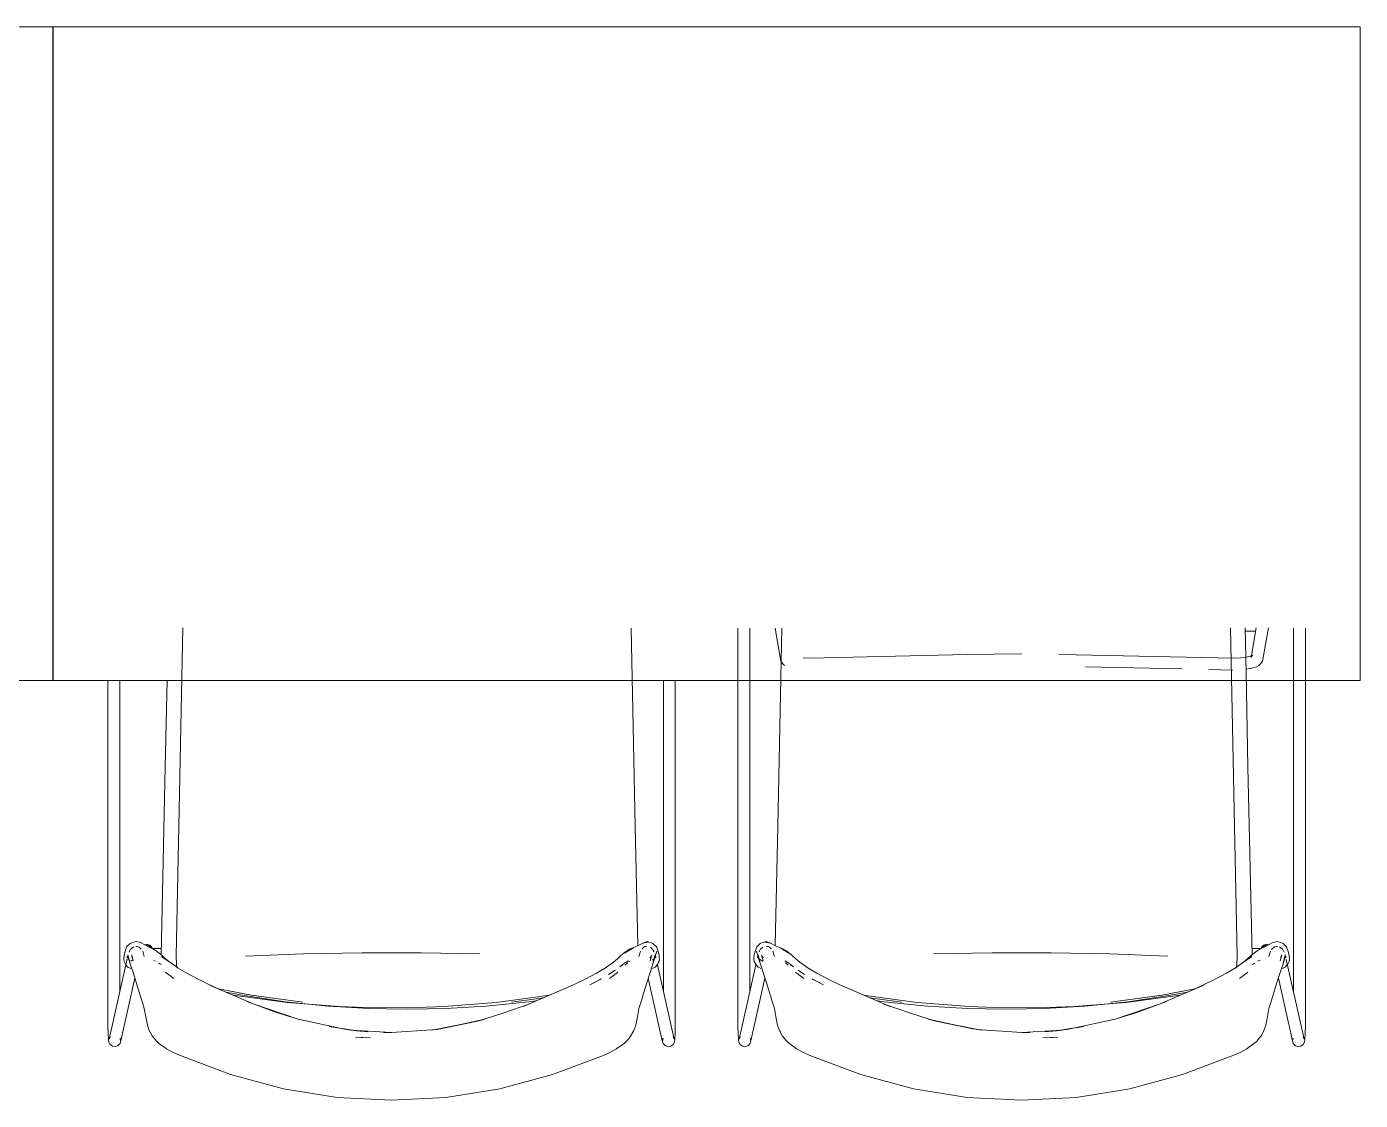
# Model space of a CAD drawing. Header units: millimetres. Extents: x 155927 to 326028, y -36033 to 97293.
# Drawn here: x 211978 to 213202, y 18546 to 19531 of the extents above; entities that cross this region are included whole.
import ezdxf

# ---------------------------------------------------------------- set-up
doc = ezdxf.new("R2010")
doc.units = ezdxf.units.MM
doc.header["$MEASUREMENT"] = 0
doc.layers.add('G-IMPT', color=8, linetype='CONTINUOUS', lineweight=9)
doc.layers.add('I-FURN', color=8, linetype='CONTINUOUS', lineweight=9)

msp = doc.modelspace()

# ---------------------------------------------------------------- linework, layer by layer
at = {"layer": 'G-IMPT'}
for p, q in [((212121.3, 18979.6), (212117.6, 18797.6)), ((212536.5, 18797.6), (212532.9, 18979.4)), ((212630.8, 18979.4), (212630.8, 18620.7)), ((212641.7, 18646.4), (212641.7, 18979.4)), ((212664.9, 18979.4), (212670.1, 18949.1)), ((212667.5, 18797.6), (212671.2, 18979.4)), ((213082.8, 18979.6), (213086.4, 18797.6)), ((213106, 18976.7), (213095.9, 18976.7)), ((213096.2, 18979.6), (213097.1, 18938.8)), ((213101.8, 18952.3), (213106.5, 18979.6)), ((213112.2, 18949.1), (213117.6, 18979.6)), ((213140.7, 18979.3), (213140.7, 18645.8)), ((213151.6, 18979.3), (213151.6, 18620.7)), ((212671.6, 18947), (212670.1, 18949.1)), ((212696.9, 18951.8), (212690.5, 18952)), ((212696.9, 18951.8), (212841.2, 18955.1)), ((212841.2, 18955.1), (212866.1, 18955.5)), ((212866.1, 18955.5), (212891.2, 18955.7)), ((212941.2, 18955.1), (212925.4, 18955.4)), ((213085.5, 18951.8), (212941.3, 18955)), ((213085.2, 18951.7), (212941.3, 18955)), ((213085.5, 18951.8), (213091.9, 18952)), ((213091.9, 18952), (213098.8, 18952.9)), ((213098.8, 18952.9), (213103.4, 18954.4)), ((213103.4, 18954.4), (213101.4, 18953)), ((213102.7, 18954.3), (213101.4, 18953)), ((213101.8, 18952.3), (213102.7, 18954.3)), ((213112.2, 18949.1), (213110.7, 18947)), ((212673.6, 18945), (212671.6, 18947)), ((213038.6, 18942), (212949.7, 18944)), ((213085.1, 18940.9), (213063, 18941.5)), ((213097, 18941.7), (213101.1, 18942.2)), ((213097.1, 18938.8), (213098.9, 18852.2)), ((213101.1, 18942.2), (213106.7, 18944)), ((213106.7, 18944), (213108.8, 18945)), ((213110.7, 18947), (213108.8, 18945)), ((212052.5, 18931.2), (212052.5, 18620.7)), ((212063.3, 18931.2), (212063.3, 18645.8)), ((212106.8, 18931.2), (212105.1, 18852.2)), ((212562.4, 18645.8), (212562.4, 18931.2)), ((212573.3, 18931.2), (212573.3, 18620.7)), ((212101.3, 18679.3), (212105.1, 18852.2)), ((213102.8, 18679.3), (213098.9, 18852.2)), ((212115, 18678.8), (212117.6, 18797.6)), ((212539, 18688.2), (212536.5, 18797.6)), ((212665, 18688.2), (212667.5, 18797.6)), ((213089.1, 18678.8), (213086.4, 18797.6)), ((212067.3, 18679.4), (212068.3, 18682.7)), ((212069.6, 18686.9), (212068.3, 18682.7)), ((212069.6, 18686.9), (212072.9, 18690)), ((212071.9, 18682.2), (212072.7, 18683.9)), ((212072.3, 18682.7), (212072.7, 18683.9)), ((212072.9, 18690), (212074.2, 18690.5)), ((212075.7, 18686.7), (212073, 18684.5)), ((212074.2, 18690.5), (212078.4, 18691.7)), ((212074.6, 18685.7), (212076.2, 18686.9)), ((212074.6, 18685.7), (212075.2, 18686.1)), ((212076.2, 18686.9), (212075.2, 18686.1)), ((212078.2, 18687.4), (212078.8, 18687.3)), ((212082.5, 18690.8), (212078.4, 18691.7)), ((212080.7, 18686.9), (212078.8, 18687.3)), ((212081.3, 18686.6), (212080.7, 18686.9)), ((212081.3, 18686.6), (212083.1, 18684.9)), ((212082.5, 18690.8), (212090.9, 18686.4)), ((212084.5, 18683), (212085.8, 18678.2)), ((212093.8, 18685.2), (212088.9, 18687.4)), ((212088.9, 18687.4), (212090.9, 18686.4)), ((212101.5, 18685.7), (212093.4, 18685.4)), ((212093.8, 18685.2), (212096.9, 18683.3)), ((212094.1, 18685), (212100.4, 18685.3)), ((212094.1, 18685), (212101.5, 18685.3)), ((212096.9, 18683.3), (212102.3, 18679)), ((212178.7, 18678.3), (212231.9, 18680.4)), ((212285.8, 18681.4), (212231.9, 18680.4)), ((212285.8, 18681.4), (212339.9, 18681.4)), ((212393.8, 18680.4), (212339.9, 18681.4)), ((212528.9, 18683.3), (212523.4, 18679)), ((212526.5, 18681.2), (212534.8, 18686)), ((212530.1, 18683.5), (212526.5, 18681.2)), ((212531.9, 18685.2), (212528.9, 18683.3)), ((212530.1, 18683.5), (212534.8, 18686)), ((212531.9, 18685.2), (212538, 18687.7)), ((212544, 18690.7), (212538, 18687.7)), ((212541.2, 18683.1), (212539.9, 18678.2)), ((212544.4, 18686.6), (212542.8, 18685.1)), ((212547.3, 18691.7), (212543.6, 18690.4)), ((212548.7, 18691.2), (212543.6, 18690.4)), ((212548.7, 18691.2), (212544, 18690.7)), ((212544.4, 18686.6), (212545.4, 18687.1)), ((212546.9, 18687.3), (212545.4, 18687.1)), ((212547.3, 18691.7), (212551.5, 18690.5)), ((212550.5, 18686.5), (212552.8, 18684.5)), ((212551.5, 18690.5), (212552.8, 18690)), ((212552.8, 18690), (212556.1, 18686.9)), ((212553.5, 18682.7), (212553, 18683.9)), ((212553, 18683.9), (212553.8, 18682.3)), ((212556.2, 18683), (212553.9, 18675.1)), ((212556.2, 18683), (212554.6, 18677.4)), ((212557.4, 18682.7), (212556.1, 18686.9)), ((212557.4, 18682.7), (212558.4, 18679.4)), ((212646.6, 18682.7), (212645.6, 18679.4)), ((212646.6, 18682.7), (212648, 18686.9)), ((212647.8, 18683), (212649.4, 18677.4)), ((212647.8, 18683), (212650.2, 18675.1)), ((212651.2, 18690), (212648, 18686.9)), ((212651, 18683.9), (212650.3, 18682.3)), ((212650.6, 18682.7), (212651, 18683.9)), ((212652.5, 18690.5), (212651.2, 18690)), ((212653.6, 18686.5), (212651.3, 18684.5)), ((212656.8, 18691.7), (212652.5, 18690.5)), ((212655.4, 18691.2), (212660.4, 18690.4)), ((212655.4, 18691.2), (212660, 18690.7)), ((212656.8, 18691.7), (212660.4, 18690.4)), ((212657.1, 18687.3), (212658.7, 18687.1)), ((212659.6, 18686.6), (212658.7, 18687.1)), ((212659.6, 18686.6), (212661.3, 18685.1)), ((212660, 18690.7), (212666, 18687.7)), ((212662.8, 18683.1), (212664.2, 18678.2)), ((212672.1, 18685.2), (212666, 18687.7)), ((212673.9, 18683.5), (212669.3, 18686)), ((212671.9, 18684.5), (212669.3, 18686)), ((212672.1, 18685.2), (212675.2, 18683.3)), ((212677.6, 18681.2), (212672.2, 18684.3)), ((212673.9, 18683.5), (212677.6, 18681.2)), ((212675.2, 18683.3), (212680.6, 18679)), ((212810.3, 18680.4), (212864.2, 18681.4)), ((212918.2, 18681.4), (212864.2, 18681.4)), ((212918.2, 18681.4), (212972.1, 18680.4)), ((213025.4, 18678.3), (212972.1, 18680.4)), ((213107.2, 18683.3), (213101.8, 18679)), ((213102.6, 18685.7), (213110.7, 18685.4)), ((213109.9, 18685), (213102.6, 18685.3)), ((213109.9, 18685), (213103.7, 18685.3)), ((213110.3, 18685.2), (213107.2, 18683.3)), ((213110.3, 18685.2), (213115.1, 18687.4)), ((213121.6, 18690.8), (213113.1, 18686.4)), ((213115.1, 18687.4), (213113.1, 18686.4)), ((213119.5, 18683), (213118.2, 18678.2)), ((213120.5, 18684.3), (213120.9, 18684.9)), ((213122.8, 18686.6), (213120.9, 18684.9)), ((213121.6, 18690.8), (213125.6, 18691.7)), ((213122.8, 18686.6), (213123.3, 18686.9)), ((213123.3, 18686.9), (213125.3, 18687.3)), ((213125.9, 18687.4), (213125.3, 18687.3)), ((213129.8, 18690.5), (213125.6, 18691.7)), ((213129.4, 18685.7), (213127.8, 18686.9)), ((213127.8, 18686.9), (213128.9, 18686.1)), ((213128.4, 18686.7), (213131, 18684.5)), ((213129.4, 18685.7), (213128.9, 18686.1)), ((213131.2, 18690), (213129.8, 18690.5)), ((213134.4, 18686.9), (213131.2, 18690)), ((213131.8, 18682.7), (213131.3, 18683.9)), ((213132.1, 18682.2), (213131.3, 18683.9)), ((213134.4, 18686.9), (213135.8, 18682.7)), ((213136.8, 18679.4), (213135.8, 18682.7)), ((212070.1, 18675.9), (212053.5, 18602.3)), ((212067.3, 18679.4), (212067, 18675.4)), ((212067.3, 18673.7), (212067, 18675.4)), ((212067.3, 18673.7), (212067.4, 18673.4)), ((212067.4, 18673.4), (212068.8, 18670.5)), ((212069, 18670.3), (212068.8, 18670.5)), ((212069, 18670.3), (212070.9, 18668.4)), ((212070.7, 18678.7), (212070.3, 18676.7)), ((212071.8, 18675.1), (212070.3, 18678.3)), ((212071.6, 18676.2), (212070.3, 18678.3)), ((212072.7, 18672.2), (212070.9, 18679.7)), ((212070.9, 18679.7), (212072.9, 18671.6)), ((212073.4, 18667.2), (212070.9, 18668.4)), ((212071.1, 18668.3), (212070.9, 18668.4)), ((212073.5, 18667.2), (212070.9, 18668.4)), ((212071.8, 18675.1), (212071.1, 18677.4)), ((212071.1, 18677.4), (212072.9, 18671.6)), ((212071.1, 18668.3), (212073.5, 18667.2)), ((212071.6, 18676.2), (212072, 18675.9)), ((212072.7, 18672.2), (212076.5, 18660.5)), ((212074.9, 18673.8), (212073.5, 18674.6)), ((212074.1, 18679.7), (212075.1, 18677.6)), ((212074.1, 18679.7), (212075.7, 18674.1)), ((212075.4, 18677.3), (212074.3, 18678.4)), ((212074.3, 18678.4), (212075.1, 18677.6)), ((212075.4, 18677.3), (212074.6, 18677.9)), ((212095.9, 18673.8), (212094.5, 18674.4)), ((212099.1, 18672.1), (212100.7, 18671)), ((212101.3, 18670.7), (212100.7, 18671)), ((212101.5, 18678.1), (212109.2, 18673)), ((212101.5, 18678.1), (212109.7, 18672.5)), ((212105.5, 18676), (212102.3, 18679)), ((212105.5, 18676), (212109.7, 18672.5)), ((212109.2, 18673), (212116.6, 18667.6)), ((212115.4, 18670.4), (212115, 18678.8)), ((212116.1, 18667.5), (212115.4, 18670.4)), ((212124.8, 18662.7), (212115.8, 18668.1)), ((212116.6, 18667.6), (212115.8, 18668.1)), ((212509.9, 18668.1), (212500.9, 18662.7)), ((212516.5, 18673), (212509.1, 18667.6)), ((212509.9, 18668.1), (212509.1, 18667.6)), ((212516.5, 18673), (212520.2, 18676)), ((212523.4, 18679), (212520.2, 18676)), ((212525.4, 18670.8), (212522.3, 18668.7)), ((212522.9, 18669.1), (212522.3, 18668.7)), ((212522.9, 18669.1), (212525.4, 18670.8)), ((212527.2, 18672.4), (212524.5, 18670.7)), ((212525, 18671), (212524.5, 18670.7)), ((212527.2, 18672.4), (212525, 18671)), ((212530.4, 18674), (212526.6, 18672.1)), ((212527.2, 18672.4), (212526.6, 18672.1)), ((212529.5, 18672.3), (212527.1, 18670.2)), ((212527.2, 18672.4), (212530.4, 18674)), ((212530.7, 18673.2), (212531.9, 18673.9)), ((212545.3, 18648), (212552.1, 18669.1)), ((212551.4, 18678.4), (212549.9, 18676.9)), ((212549.9, 18676.9), (212551, 18677.8)), ((212551.6, 18679.6), (212550.1, 18674.1)), ((212551.6, 18679.6), (212550.4, 18677.2)), ((212551.4, 18678.4), (212550.4, 18677.2)), ((212554.6, 18677.4), (212552.1, 18669.1)), ((212554.1, 18676.2), (212552.3, 18674.6)), ((212552.4, 18667.2), (212554.6, 18668.3)), ((212554.8, 18679.7), (212552.7, 18671.6)), ((212552.7, 18671.6), (212553.1, 18672.8)), ((212554.8, 18679.7), (212553.1, 18672.8)), ((212555.4, 18678.3), (212553.9, 18675.1)), ((212555.4, 18678.3), (212554.1, 18676.2)), ((212554.6, 18668.3), (212554.8, 18668.4)), ((212556.9, 18670.5), (212554.8, 18668.4)), ((212555.4, 18676.7), (212555, 18678.6)), ((212555.1, 18668.7), (212556.9, 18670.5)), ((212555.1, 18668.7), (212556.7, 18670.3)), ((212558.4, 18673.7), (212556.7, 18670.3)), ((212556.7, 18670.3), (212558.3, 18673.4)), ((212556.7, 18670.3), (212556.9, 18670.5)), ((212572.2, 18602.3), (212556.8, 18670.5)), ((212558.4, 18673.7), (212556.9, 18670.5)), ((212558.4, 18673.7), (212558.3, 18673.4)), ((212558.4, 18679.4), (212558.6, 18676.7)), ((212558.4, 18673.7), (212558.7, 18675.4)), ((212558.6, 18676.7), (212558.7, 18675.4)), ((212631.9, 18602.3), (212647.2, 18670.5)), ((212645.5, 18676.7), (212645.4, 18675.4)), ((212645.7, 18673.7), (212645.4, 18675.4)), ((212645.6, 18679.4), (212645.5, 18676.7)), ((212645.7, 18673.7), (212647.4, 18670.3)), ((212645.7, 18673.7), (212645.7, 18673.4)), ((212645.7, 18673.7), (212647.2, 18670.5)), ((212647.4, 18670.3), (212645.7, 18673.4)), ((212649, 18668.7), (212647.2, 18670.5)), ((212647.4, 18670.3), (212647.2, 18670.5)), ((212647.2, 18670.5), (212649.3, 18668.4)), ((212649, 18668.7), (212647.4, 18670.3)), ((212648.6, 18676.7), (212649.1, 18678.6)), ((212648.7, 18678.3), (212650, 18676.2)), ((212648.7, 18678.3), (212650.2, 18675.1)), ((212649.3, 18679.7), (212651.3, 18671.6)), ((212649.3, 18679.7), (212651, 18672.8)), ((212649.5, 18668.3), (212649.3, 18668.4)), ((212649.4, 18677.4), (212652, 18669.1)), ((212651.7, 18667.2), (212649.5, 18668.3)), ((212650, 18676.2), (212651.8, 18674.6)), ((212651.3, 18671.6), (212651, 18672.8)), ((212653.6, 18673.6), (212651.8, 18674.6)), ((212658.7, 18648), (212652, 18669.1)), ((212652.4, 18679.6), (212653.7, 18677.2)), ((212652.4, 18679.6), (212654, 18674.1)), ((212652.7, 18678.4), (212653.7, 18677.2)), ((212652.7, 18678.4), (212654.1, 18676.9)), ((212654.1, 18676.9), (212653, 18677.8)), ((212676.8, 18672.4), (212673.7, 18674)), ((212673.7, 18674), (212677.4, 18672.1)), ((212674.5, 18672.3), (212676.9, 18670.2)), ((212676.8, 18672.4), (212677.4, 18672.1)), ((212676.8, 18672.4), (212679, 18671)), ((212676.8, 18672.4), (212679.6, 18670.7)), ((212681.2, 18669.1), (212678.7, 18670.8)), ((212678.7, 18670.8), (212681.8, 18668.7)), ((212679, 18671), (212679.6, 18670.7)), ((212680.6, 18679), (212683.8, 18676)), ((212681.2, 18669.1), (212681.8, 18668.7)), ((212687.6, 18673), (212683.8, 18676)), ((212687.6, 18673), (212694.9, 18667.6)), ((212694.2, 18668.1), (212694.9, 18667.6)), ((212694.2, 18668.1), (212703.1, 18662.7)), ((213079.3, 18662.7), (213088.2, 18668.1)), ((213094.8, 18673), (213087.5, 18667.6)), ((213087.5, 18667.6), (213088.2, 18668.1)), ((213088, 18667.5), (213088.7, 18670.4)), ((213088.7, 18670.4), (213089.1, 18678.8)), ((213102.6, 18678.1), (213094.3, 18672.5)), ((213098.6, 18676), (213094.3, 18672.5)), ((213102.6, 18678.1), (213094.8, 18673)), ((213098.6, 18676), (213101.8, 18679)), ((213102.8, 18670.7), (213103.4, 18671)), ((213105, 18672.1), (213103.4, 18671)), ((213108.1, 18673.8), (213110.1, 18674.6)), ((213131.4, 18672.2), (213127.5, 18660.5)), ((213130, 18679.7), (213128.4, 18674.1)), ((213128.7, 18677.3), (213129.7, 18678.4)), ((213128.7, 18677.3), (213129.4, 18677.9)), ((213130, 18679.7), (213129, 18677.6)), ((213129.7, 18678.4), (213129, 18677.6)), ((213130.6, 18667.2), (213133.1, 18668.4)), ((213132.9, 18668.3), (213130.6, 18667.2)), ((213130.7, 18667.2), (213133.1, 18668.4)), ((213133.1, 18679.7), (213131.1, 18671.6)), ((213133, 18677.4), (213131.1, 18671.6)), ((213131.4, 18672.2), (213133.1, 18679.7)), ((213132.2, 18675.1), (213133.7, 18678.3)), ((213132.2, 18675.1), (213133, 18677.4)), ((213132.4, 18676.2), (213133.7, 18678.3)), ((213132.9, 18668.3), (213133.1, 18668.4)), ((213135, 18670.3), (213133.1, 18668.4)), ((213133.3, 18678.7), (213133.8, 18676.7)), ((213134.1, 18675.3), (213150.5, 18602.3)), ((213135, 18670.3), (213135.2, 18670.5)), ((213136.6, 18673.4), (213135.2, 18670.5)), ((213136.7, 18673.7), (213136.6, 18673.4)), ((213136.7, 18673.7), (213137, 18675.4)), ((213136.8, 18679.4), (213137, 18675.4)), ((212064.4, 18600.7), (212077.2, 18658.3)), ((212073.4, 18667.2), (212073.5, 18667.2)), ((212076.5, 18660.5), (212080.4, 18648)), ((212105.2, 18663.7), (212105.6, 18663.3)), ((212105.6, 18663.3), (212113, 18658)), ((212135.2, 18657.2), (212124.8, 18662.7)), ((212135.2, 18657.2), (212145.8, 18652)), ((212479.9, 18652), (212490.5, 18657.2)), ((212490.5, 18657.2), (212500.9, 18662.7)), ((212505.3, 18657.5), (212494.9, 18652)), ((212494.9, 18652), (212504.3, 18657)), ((212505.3, 18657.5), (212504.3, 18657)), ((212518.1, 18665.5), (212512.1, 18661.5)), ((212512.1, 18661.5), (212514.1, 18662.8)), ((212512.8, 18658), (212520.1, 18663.3)), ((212518.1, 18665.5), (212514.1, 18662.8)), ((212520.6, 18663.7), (212520.1, 18663.3)), ((212548.5, 18658.1), (212561.3, 18600.7)), ((212552.4, 18667.2), (212552.3, 18667.2)), ((212655.6, 18658.1), (212642.7, 18600.7)), ((212651.7, 18667.2), (212651.8, 18667.2)), ((212683.5, 18663.7), (212684, 18663.3)), ((212691.3, 18658), (212684, 18663.3)), ((212686, 18665.5), (212691.9, 18661.5)), ((212686, 18665.5), (212690, 18662.8)), ((212691.9, 18661.5), (212690, 18662.8)), ((212698.8, 18657.5), (212709.2, 18652)), ((212698.8, 18657.5), (212699.7, 18657)), ((212709.2, 18652), (212699.7, 18657)), ((212713.6, 18657.2), (212703.1, 18662.7)), ((212724.2, 18652), (212713.6, 18657.2)), ((213068.8, 18657.2), (213058.2, 18652)), ((213068.8, 18657.2), (213079.3, 18662.7)), ((213098.4, 18663.3), (213091.1, 18658)), ((213098.9, 18663.7), (213098.4, 18663.3)), ((213127.5, 18660.5), (213123.6, 18648)), ((213139.7, 18600.7), (213126.8, 18658.3)), ((213130.7, 18667.2), (213130.6, 18667.2)), ((212080.4, 18648), (212084.3, 18636)), ((212155.2, 18647.8), (212145.8, 18652)), ((212155.2, 18647.8), (212145.8, 18651.9)), ((212185.8, 18634.7), (212145.8, 18651.9)), ((212184.2, 18642.6), (212153.9, 18648.4)), ((212153.9, 18648.4), (212184, 18642.7)), ((212176, 18642.5), (212160.8, 18645.4)), ((212169.6, 18642.4), (212166.4, 18643)), ((212479.9, 18652), (212433.5, 18632.1)), ((212541.5, 18636), (212545.3, 18648)), ((212662.6, 18636), (212658.7, 18648)), ((212724.2, 18652), (212770.6, 18632.1)), ((213018.3, 18634.7), (213058.3, 18651.9)), ((213019.9, 18642.6), (213050.1, 18648.4)), ((213050.1, 18648.4), (213020, 18642.7)), ((213028.1, 18642.5), (213043.2, 18645.4)), ((213034.4, 18642.4), (213037.6, 18643)), ((213048.9, 18647.8), (213058.2, 18652)), ((213048.9, 18647.8), (213058.3, 18651.9)), ((213123.6, 18648), (213119.8, 18636)), ((212085.9, 18630.4), (212084.3, 18636)), ((212216.9, 18636), (212169.6, 18642.4)), ((212176, 18642.5), (212215.1, 18636.6)), ((212180, 18636.9), (212185.8, 18634.7)), ((212180, 18636.9), (212185.8, 18634.7)), ((212231.3, 18636.2), (212184, 18642.7)), ((212184.2, 18642.6), (212231.3, 18636.2)), ((212185.8, 18634.7), (212227, 18620.6)), ((212185.8, 18634.7), (212207.3, 18626.7)), ((212185.8, 18634.7), (212207.3, 18626.7)), ((212215.1, 18636.6), (212254.9, 18632.5)), ((212264.7, 18632.2), (212216.9, 18636)), ((212254.9, 18632.5), (212291.9, 18630.4)), ((212264.7, 18632.2), (212288.8, 18631.2)), ((212288.8, 18631.2), (212312.9, 18630.9)), ((212312.9, 18630.9), (212336.9, 18631.3)), ((212361, 18632.2), (212336.9, 18631.3)), ((212408.8, 18636), (212361, 18632.2)), ((212399.3, 18632.5), (212362.2, 18630.4)), ((212399.3, 18632.5), (212439, 18636.6)), ((212408.8, 18636), (212456.1, 18642.4)), ((212414.9, 18626.1), (212439.9, 18634.7)), ((212452.5, 18640.3), (212422.9, 18636.2)), ((212452.5, 18640.3), (212422.9, 18636.2)), ((212439.9, 18634.7), (212433.5, 18632.1)), ((212446.7, 18637.8), (212439, 18636.6)), ((212456.1, 18642.4), (212458.7, 18642.9)), ((212539.8, 18630.4), (212541.5, 18636)), ((212664.3, 18630.4), (212662.6, 18636)), ((212748, 18642.4), (212745.3, 18642.9)), ((212795.3, 18636), (212748, 18642.4)), ((212751.5, 18640.3), (212781.2, 18636.2)), ((212751.6, 18640.3), (212781.2, 18636.2)), ((212757.4, 18637.8), (212765, 18636.6)), ((212789.2, 18626.1), (212764.1, 18634.7)), ((212764.1, 18634.7), (212770.6, 18632.1)), ((212804.8, 18632.5), (212765, 18636.6)), ((212795.3, 18636), (212843.1, 18632.2)), ((212804.8, 18632.5), (212841.8, 18630.4)), ((212843.1, 18632.2), (212867.1, 18631.3)), ((212891.2, 18630.9), (212867.1, 18631.3)), ((212915.3, 18631.2), (212891.2, 18630.9)), ((212949.2, 18632.5), (212912.1, 18630.4)), ((212939.3, 18632.2), (212915.3, 18631.2)), ((212939.3, 18632.2), (212987.1, 18636)), ((212988.9, 18636.6), (212949.2, 18632.5)), ((212972.7, 18636.2), (213020, 18642.7)), ((213019.9, 18642.6), (212972.7, 18636.2)), ((213018.3, 18634.7), (212977.1, 18620.6)), ((212987.1, 18636), (213034.4, 18642.4)), ((213028.1, 18642.5), (212988.9, 18636.6)), ((213018.3, 18634.7), (212996.8, 18626.7)), ((213018.3, 18634.7), (212996.8, 18626.7)), ((213024, 18636.9), (213018.3, 18634.7)), ((213024, 18636.9), (213018.3, 18634.7)), ((213118.1, 18630.4), (213119.8, 18636)), ((212052.5, 18614.5), (212052.5, 18620.7)), ((212087.6, 18621.2), (212085.9, 18630.4)), ((212087.6, 18621.2), (212088.7, 18615.1)), ((212227, 18620.6), (212207.3, 18626.7)), ((212207.3, 18626.7), (212227, 18620.7)), ((212232.2, 18619.2), (212227, 18620.7)), ((212269.5, 18611.3), (212227, 18620.6)), ((212227, 18620.6), (212232.2, 18619.2)), ((212291.9, 18630.4), (212308.2, 18630.1)), ((212308.2, 18630.1), (212327.1, 18629.7)), ((212345.9, 18630.1), (212327.1, 18629.7)), ((212345.9, 18630.1), (212362.2, 18630.4)), ((212398.7, 18620.6), (212356.2, 18611.3)), ((212356.2, 18611.7), (212391.7, 18618.7)), ((212391.7, 18618.7), (212356.2, 18611.3)), ((212391.7, 18618.7), (212398.7, 18620.9)), ((212398.7, 18620.6), (212391.7, 18618.7)), ((212414.9, 18626.1), (212398.7, 18620.9)), ((212538.2, 18621.2), (212537, 18615.1)), ((212539.8, 18630.4), (212538.2, 18621.2)), ((212573.3, 18620.7), (212573.2, 18614.5)), ((212630.8, 18620.7), (212630.8, 18614.5)), ((212664.3, 18630.4), (212665.9, 18621.2)), ((212665.9, 18621.2), (212667, 18615.1)), ((212789.2, 18626.1), (212805.4, 18620.9)), ((212805.3, 18620.6), (212812.4, 18618.7)), ((212805.3, 18620.6), (212847.8, 18611.3)), ((212812.4, 18618.7), (212805.4, 18620.9)), ((212847.9, 18611.7), (212812.4, 18618.7)), ((212812.4, 18618.7), (212847.8, 18611.3)), ((212858.1, 18630.1), (212841.8, 18630.4)), ((212858.1, 18630.1), (212877, 18629.7)), ((212895.8, 18630.1), (212877, 18629.7)), ((212912.1, 18630.4), (212895.8, 18630.1)), ((212934.6, 18611.3), (212977.1, 18620.6)), ((212971.9, 18619.2), (212977.1, 18620.7)), ((212977.1, 18620.6), (212971.9, 18619.2)), ((212977.1, 18620.6), (212996.8, 18626.7)), ((212996.8, 18626.7), (212977.1, 18620.7)), ((213116.5, 18621.2), (213115.4, 18615.1)), ((213116.5, 18621.2), (213118.1, 18630.4)), ((213151.6, 18614.5), (213151.6, 18620.7)), ((212052.5, 18614.5), (212052.7, 18607.3)), ((212052.7, 18607.3), (212052.9, 18602)), ((212090.5, 18610.2), (212088.7, 18615.1)), ((212090.5, 18610.2), (212091.7, 18607.9)), ((212093.2, 18605.4), (212091.7, 18607.9)), ((212255.7, 18613.8), (212262.8, 18612.5)), ((212255.7, 18613.8), (212269.8, 18611.7)), ((212269.5, 18611.3), (212291.1, 18608.9)), ((212269.5, 18611.3), (212280.8, 18610)), ((212269.8, 18611.7), (212280.8, 18610)), ((212312.9, 18608.3), (212275.9, 18610.6)), ((212275.9, 18610.6), (212280.8, 18610)), ((212291.1, 18608.9), (212280.8, 18610)), ((212312.9, 18608.3), (212305.4, 18608.4)), ((212312.9, 18608.3), (212305.4, 18608.4)), ((212349.8, 18610.8), (212312.9, 18608.3)), ((212349.8, 18610.6), (212356.2, 18611.7)), ((212349.8, 18610.8), (212355.2, 18611.2)), ((212349.8, 18610.6), (212353.3, 18611)), ((212532.3, 18604.9), (212535.2, 18610.2)), ((212534.7, 18609.2), (212532.3, 18604.9)), ((212532.5, 18605.4), (212534.1, 18607.9)), ((212534.1, 18607.9), (212535.2, 18610.2)), ((212534.7, 18609.2), (212535.2, 18610.2)), ((212537, 18615.1), (212535.2, 18610.2)), ((212572.8, 18602), (212573.1, 18607.3)), ((212573.1, 18607.3), (212573.2, 18614.5)), ((212631, 18607.3), (212630.8, 18614.5)), ((212631.3, 18602), (212631, 18607.3)), ((212667, 18615.1), (212668.8, 18610.2)), ((212669.4, 18609.2), (212668.8, 18610.2)), ((212671.8, 18604.9), (212668.8, 18610.2)), ((212670, 18607.9), (212668.8, 18610.2)), ((212669.4, 18609.2), (212671.8, 18604.9)), ((212671.5, 18605.4), (212670, 18607.9)), ((212854.2, 18610.6), (212847.9, 18611.7)), ((212854.2, 18610.8), (212850.1, 18611.1)), ((212854.2, 18610.6), (212850.7, 18611)), ((212854.2, 18610.8), (212891.2, 18608.3)), ((212891.2, 18608.3), (212928.1, 18610.6)), ((212891.2, 18608.3), (212898.6, 18608.4)), ((212891.2, 18608.3), (212898.6, 18608.4)), ((212934.6, 18611.3), (212912.9, 18608.9)), ((212912.9, 18608.9), (212923.2, 18610)), ((212934.3, 18611.7), (212923.2, 18610)), ((212934.6, 18611.3), (212923.2, 18610)), ((212928.1, 18610.6), (212923.2, 18610)), ((212948.4, 18613.8), (212934.3, 18611.7)), ((212948.4, 18613.8), (212941.2, 18612.5)), ((213110.9, 18605.4), (213112.4, 18607.9)), ((213113.6, 18610.2), (213112.4, 18607.9)), ((213113.6, 18610.2), (213115.4, 18615.1)), ((213151.4, 18607.3), (213151.1, 18602)), ((213151.6, 18614.5), (213151.4, 18607.3)), ((212052.9, 18602), (212053.3, 18599.6)), ((212053.3, 18599.6), (212054.5, 18597.3)), ((212053.5, 18602.3), (212054.6, 18604.5)), ((212054.4, 18604.2), (212054.6, 18604.5)), ((212054.5, 18597.3), (212056.6, 18595.8)), ((212059.3, 18595.4), (212056.6, 18595.8)), ((212059.3, 18595.4), (212061.4, 18596.1)), ((212061.7, 18596.5), (212061.4, 18596.1)), ((212061.7, 18596.5), (212063.6, 18598.2)), ((212063.6, 18598.2), (212063.3, 18597.9)), ((212064.4, 18600.7), (212063.6, 18598.2)), ((212063.7, 18603.1), (212064.1, 18600.5)), ((212063.8, 18602.8), (212064.1, 18600.5)), ((212093.4, 18604.9), (212093.2, 18605.4)), ((212093.4, 18604.9), (212095, 18603)), ((212095, 18603), (212097.2, 18600.5)), ((212097.2, 18600.5), (212099, 18598.7)), ((212101.1, 18597), (212099, 18598.7)), ((212106, 18593.6), (212101.1, 18597)), ((212290, 18603.6), (212279.8, 18604.1)), ((212279.8, 18604.1), (212293.4, 18603.4)), ((212524.6, 18597), (212519.7, 18593.6)), ((212524.6, 18597), (212526.7, 18598.7)), ((212528.5, 18600.5), (212526.7, 18598.7)), ((212528.5, 18600.5), (212529, 18601.1)), ((212530.8, 18603), (212529, 18601.1)), ((212532.3, 18604.9), (212530.8, 18603)), ((212532.3, 18604.9), (212532.5, 18605.4)), ((212561.3, 18600.7), (212562.1, 18598.2)), ((212562, 18603.1), (212561.6, 18600.5)), ((212561.9, 18602.8), (212561.6, 18600.5)), ((212562.1, 18598.2), (212562.4, 18597.9)), ((212564.3, 18596.1), (212562.4, 18597.9)), ((212564.3, 18596.1), (212566.4, 18595.4)), ((212569.1, 18595.8), (212566.4, 18595.4)), ((212571.2, 18597.3), (212569.1, 18595.8)), ((212572.2, 18602.3), (212571.2, 18604.4)), ((212571.2, 18604.4), (212571.4, 18604.2)), ((212572.4, 18599.6), (212571.2, 18597.3)), ((212572.4, 18599.6), (212572.8, 18602)), ((212631.6, 18599.6), (212631.3, 18602)), ((212631.6, 18599.6), (212632.8, 18597.3)), ((212631.9, 18602.3), (212632.9, 18604.4)), ((212632.9, 18604.4), (212632.7, 18604.2)), ((212632.8, 18597.3), (212635, 18595.8)), ((212635, 18595.8), (212637.6, 18595.4)), ((212639.8, 18596.1), (212637.6, 18595.4)), ((212639.8, 18596.1), (212641.6, 18597.9)), ((212641.9, 18598.2), (212641.6, 18597.9)), ((212642.7, 18600.7), (212641.9, 18598.2)), ((212642, 18603.1), (212642.5, 18600.5)), ((212642.1, 18602.8), (212642.5, 18600.5)), ((212671.8, 18604.9), (212671.5, 18605.4)), ((212671.8, 18604.9), (212673.3, 18603)), ((212673.3, 18603), (212675, 18601.1)), ((212675.5, 18600.5), (212675, 18601.1)), ((212675.5, 18600.5), (212677.4, 18598.7)), ((212679.5, 18597), (212677.4, 18598.7)), ((212679.5, 18597), (212684.3, 18593.6)), ((212924.3, 18604.1), (212910.7, 18603.4)), ((212914.8, 18603.6), (212924.3, 18604.1)), ((213098.1, 18593.6), (213102.9, 18597)), ((213102.9, 18597), (213105, 18598.7)), ((213106.9, 18600.5), (213105, 18598.7)), ((213109.1, 18603), (213106.9, 18600.5)), ((213110.6, 18604.9), (213109.1, 18603)), ((213110.6, 18604.9), (213110.9, 18605.4)), ((213139.7, 18600.7), (213140.5, 18598.2)), ((213140.4, 18603.1), (213139.9, 18600.5)), ((213140.3, 18602.8), (213139.9, 18600.5)), ((213142.3, 18596.5), (213140.5, 18598.2)), ((213140.5, 18598.2), (213140.8, 18597.9)), ((213142.3, 18596.5), (213142.6, 18596.1)), ((213144.8, 18595.4), (213142.6, 18596.1)), ((213144.8, 18595.4), (213147.4, 18595.8)), ((213149.6, 18597.3), (213147.4, 18595.8)), ((213150.5, 18602.3), (213149.5, 18604.5)), ((213149.7, 18604.2), (213149.5, 18604.5)), ((213150.8, 18599.6), (213149.6, 18597.3)), ((213151.1, 18602), (213150.8, 18599.6)), ((212106, 18593.6), (212106.3, 18593.4)), ((212111.9, 18590.2), (212106.3, 18593.4)), ((212118.3, 18587.4), (212111.9, 18590.2)), ((212165.1, 18569.8), (212118.3, 18587.4)), ((212460.6, 18569.8), (212507.3, 18587.3)), ((212507.3, 18587.3), (212513.8, 18590.2)), ((212519.4, 18593.4), (212513.8, 18590.2)), ((212519.4, 18593.4), (212519.7, 18593.6)), ((212684.6, 18593.4), (212684.3, 18593.6)), ((212684.6, 18593.4), (212690.2, 18590.2)), ((212696.7, 18587.3), (212690.2, 18590.2)), ((212743.5, 18569.8), (212696.7, 18587.3)), ((213038.9, 18569.8), (213085.8, 18587.4)), ((213085.8, 18587.4), (213092.2, 18590.2)), ((213092.2, 18590.2), (213097.8, 18593.4)), ((213098.1, 18593.6), (213097.8, 18593.4)), ((212213.6, 18556.8), (212165.1, 18569.8)), ((212460.6, 18569.8), (212412.2, 18556.8)), ((212743.5, 18569.8), (212791.9, 18556.8)), ((212990.5, 18556.8), (213038.9, 18569.8)), ((212213.6, 18556.8), (212263, 18548.7)), ((212312.9, 18546.1), (212263, 18548.7)), ((212312.9, 18546.1), (212362.8, 18548.7)), ((212412.2, 18556.8), (212362.8, 18548.7)), ((212791.9, 18556.8), (212841.3, 18548.7)), ((212891.2, 18546.1), (212841.3, 18548.7)), ((212891.2, 18546.1), (212941.1, 18548.7)), ((212990.5, 18556.8), (212941.1, 18548.7))]:
    msp.add_line(p, q, dxfattribs=at)
at = {"layer": 'I-FURN'}
for p, q in [((212002.2, 19531.2), (210802.1, 19531.2)), ((213202, 19531.2), (212001.9, 19531.2)), ((212001.9, 19531.2), (212001.9, 18931.2)), ((212002.2, 18931.2), (212002.2, 19531.2)), ((213202, 18931.2), (213202, 19531.2)), ((210802.1, 18931.2), (212002.2, 18931.2)), ((212001.9, 18931.2), (213202, 18931.2)), ((212086, 18688.7), (212087.6, 18689.2)), ((212087.6, 18689.2), (212088.8, 18689.2)), ((212092.7, 18686.7), (212087.6, 18689.2)), ((212087.6, 18689.2), (212091.9, 18687.6)), ((212087.6, 18689.2), (212089.9, 18688.9)), ((212087.6, 18689.2), (212090.9, 18688.4)), ((212088.8, 18689.2), (212089.9, 18688.9)), ((212092.7, 18686.7), (212088.9, 18687.4)), ((212089.9, 18688.9), (212090.9, 18688.4)), ((212092.7, 18686.7), (212090.1, 18686.9)), ((212092.7, 18686.7), (212090.6, 18686.7)), ((212091.9, 18687.6), (212090.9, 18688.4)), ((212092.7, 18686.7), (212091, 18686.5)), ((212092.7, 18686.7), (212091.2, 18686.4)), ((212092.7, 18686.7), (212091.9, 18687.6)), ((212092.7, 18686.7), (212092.9, 18685.5)), ((213111.4, 18686.7), (213111.2, 18685.5)), ((213111.4, 18686.7), (213116.4, 18689.2)), ((213111.4, 18686.7), (213112.2, 18687.6)), ((213111.4, 18686.7), (213115.2, 18687.4)), ((213111.4, 18686.7), (213114, 18686.9)), ((213111.4, 18686.7), (213112.8, 18686.4)), ((213111.4, 18686.7), (213113.4, 18686.7)), ((213111.4, 18686.7), (213113.1, 18686.5)), ((213116.4, 18689.2), (213112.2, 18687.6)), ((213112.2, 18687.6), (213113.1, 18688.4)), ((213116.4, 18689.2), (213113.1, 18688.4)), ((213114.2, 18688.9), (213113.1, 18688.4)), ((213115.3, 18689.2), (213114.2, 18688.9)), ((213116.4, 18689.2), (213114.2, 18688.9)), ((213116.4, 18689.2), (213115.3, 18689.2)), ((213118, 18688.7), (213116.4, 18689.2))]:
    msp.add_line(p, q, dxfattribs=at)

doc.saveas('drawing.dxf')
